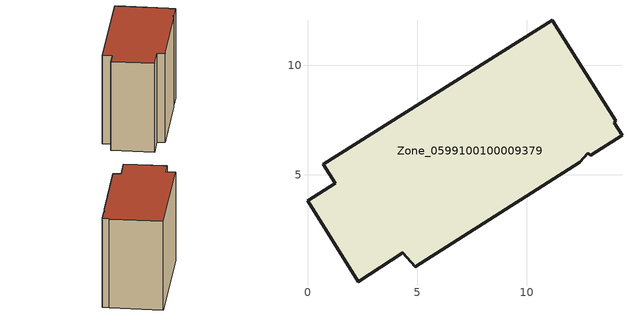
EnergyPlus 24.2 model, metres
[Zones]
Zone_0599100100009379
 floor ground (C_G): 1.26,4.62 0.71,5.5 11.19,12.07 14.07,7.48 14,7.39 14.36,6.8 12.94,5.9 12.79,5.99 12.42,5.58 4.91,0.81 4.36,1.44 2.32,0.12 0,3.83 z0
 wall outside (C_F): 0.71,5.5 1.26,4.62 0,3.83 2.32,0.12 4.36,1.44 4.91,0.81 12.42,5.58 12.79,5.99 12.94,5.9 14.36,6.8 14,7.39 14.07,7.48 11.19,12.07 0.71,5.5 z0:9.62
 roof outside (C_R): 12.42,5.58 12.79,5.99 12.94,5.9 14.36,6.8 14,7.39 14.07,7.48 11.19,12.07 0.71,5.5 1.26,4.62 0,3.83 2.32,0.12 4.36,1.44 4.91,0.81 z9.62
[BUILDING]
Pand.0599100100009379: North Axis=0; Terrain=City; Loads Convergence Tolerance Value=0.04; Temperature Convergence Tolerance Value=0.4; Solar Distribution=FullExterior; Maximum Number of Warmup Days=25; Minimum Number of Warmup Days=1
[Site:Location]
Rotterdam.The.Hague.AP_ZH_NLD Design_Conditions: Latitude=51.96; Longitude=4.45; Time Zone=1; Elevation=-4.5
[SITE:GROUNDTEMPERATURE:BUILDINGSURFACE]
18, 18, 18, 18, 18, 18, 18, 18, 18, 18, 18, 18
[MATERIAL] Thermal Absorptance=0.9; Solar Absorptance=0.7; Visible Absorptance=0.7
Name | Roughness | Thickness | Conductivity | Density | Specific Heat
G.TC.2015-2018 | MediumSmooth | 0.15 | 0.0428571 | 540 | 1210
F.TC.2015-2018 | Rough | 0.3 | 0.0666667 | 1920 | 840
R.TC.2015-2018 | MediumRough | 0.2 | 0.0333333 | 1500 | 1000
[CONSTRUCTION]
C_G: G.TC.2015-2018
C_F: F.TC.2015-2018
C_R: R.TC.2015-2018
[ZONE]
Zone_0599100100009379: Type=1; Multiplier=1; Ceiling Height=Autocalculate; Volume=Autocalculate; Floor Area=autocalculate; Part of Total Floor Area=Yes
[ZONEINFILTRATION:DESIGNFLOWRATE]
Infil_Zone_0599100100009379: Zone or ZoneList or Space or SpaceList=Zone_0599100100009379; Schedule=AlwaysOn; Design Flow Rate Calculation Method=Flow/Area; Flow Rate per Floor Area=0.0015; Constant Term Coefficient=1; Temperature Term Coefficient=0; Velocity Term Coefficient=0; Velocity Squared Term Coefficient=0
[HVACTEMPLATE:ZONE:IDEALLOADSAIRSYSTEM]
Zone_0599100100009379: Maximum Heating Supply Air Temperature=50; Minimum Cooling Supply Air Temperature=13; Maximum Heating Supply Air Humidity Ratio=0.0156; Minimum Cooling Supply Air Humidity Ratio=0.0077; Heating Limit=NoLimit; Cooling Limit=NoLimit; Dehumidification Control Type=ConstantSensibleHeatRatio; Cooling Sensible Heat Ratio=0.7; Dehumidification Setpoint=60; Humidification Control Type=None; Humidification Setpoint=30; Outdoor Air Method=None; Outdoor Air Flow Rate per Person=0.00944; Outdoor Air Flow Rate per Zone Floor Area=0; Outdoor Air Flow Rate per Zone=0; Demand Controlled Ventilation Type=None; Outdoor Air Economizer Type=NoEconomizer; Heat Recovery Type=None; Sensible Heat Recovery Effectiveness=0.7; Latent Heat Recovery Effectiveness=0.65
[ZONECONTROL:THERMOSTAT]
ThermostatControl_Zone_0599100100009379: Zone or ZoneList=Zone_0599100100009379; Control Type Schedule=DualSetpointControlType; Control 1=Thermostat_Zone_0599100100009379; Temperature Difference Between Cutout And Setpoint=0
[THERMOSTATSETPOINT:DUALSETPOINT]
Thermostat_Zone_0599100100009379: Heating Setpoint Temperature Schedule=HeatingSetpoint_Zone_0599100100009379; Cooling Setpoint Temperature Schedule=CoolingSetpoint_Zone_0599100100009379
[SCHEDULE:COMPACT]
HeatingSetpoint_Zone_0599100100009379: Through: 12/31, For: AllDays, Until: 24:00, 21
CoolingSetpoint_Zone_0599100100009379: Through: 12/31, For: AllDays, Until: 24:00, 24
DualSetpointControlType: Through: 12/31, For: AllDays, Until: 24:00, 4
AlwaysOn: Through: 12/31, For: AllDays, Until: 24:00, 1
